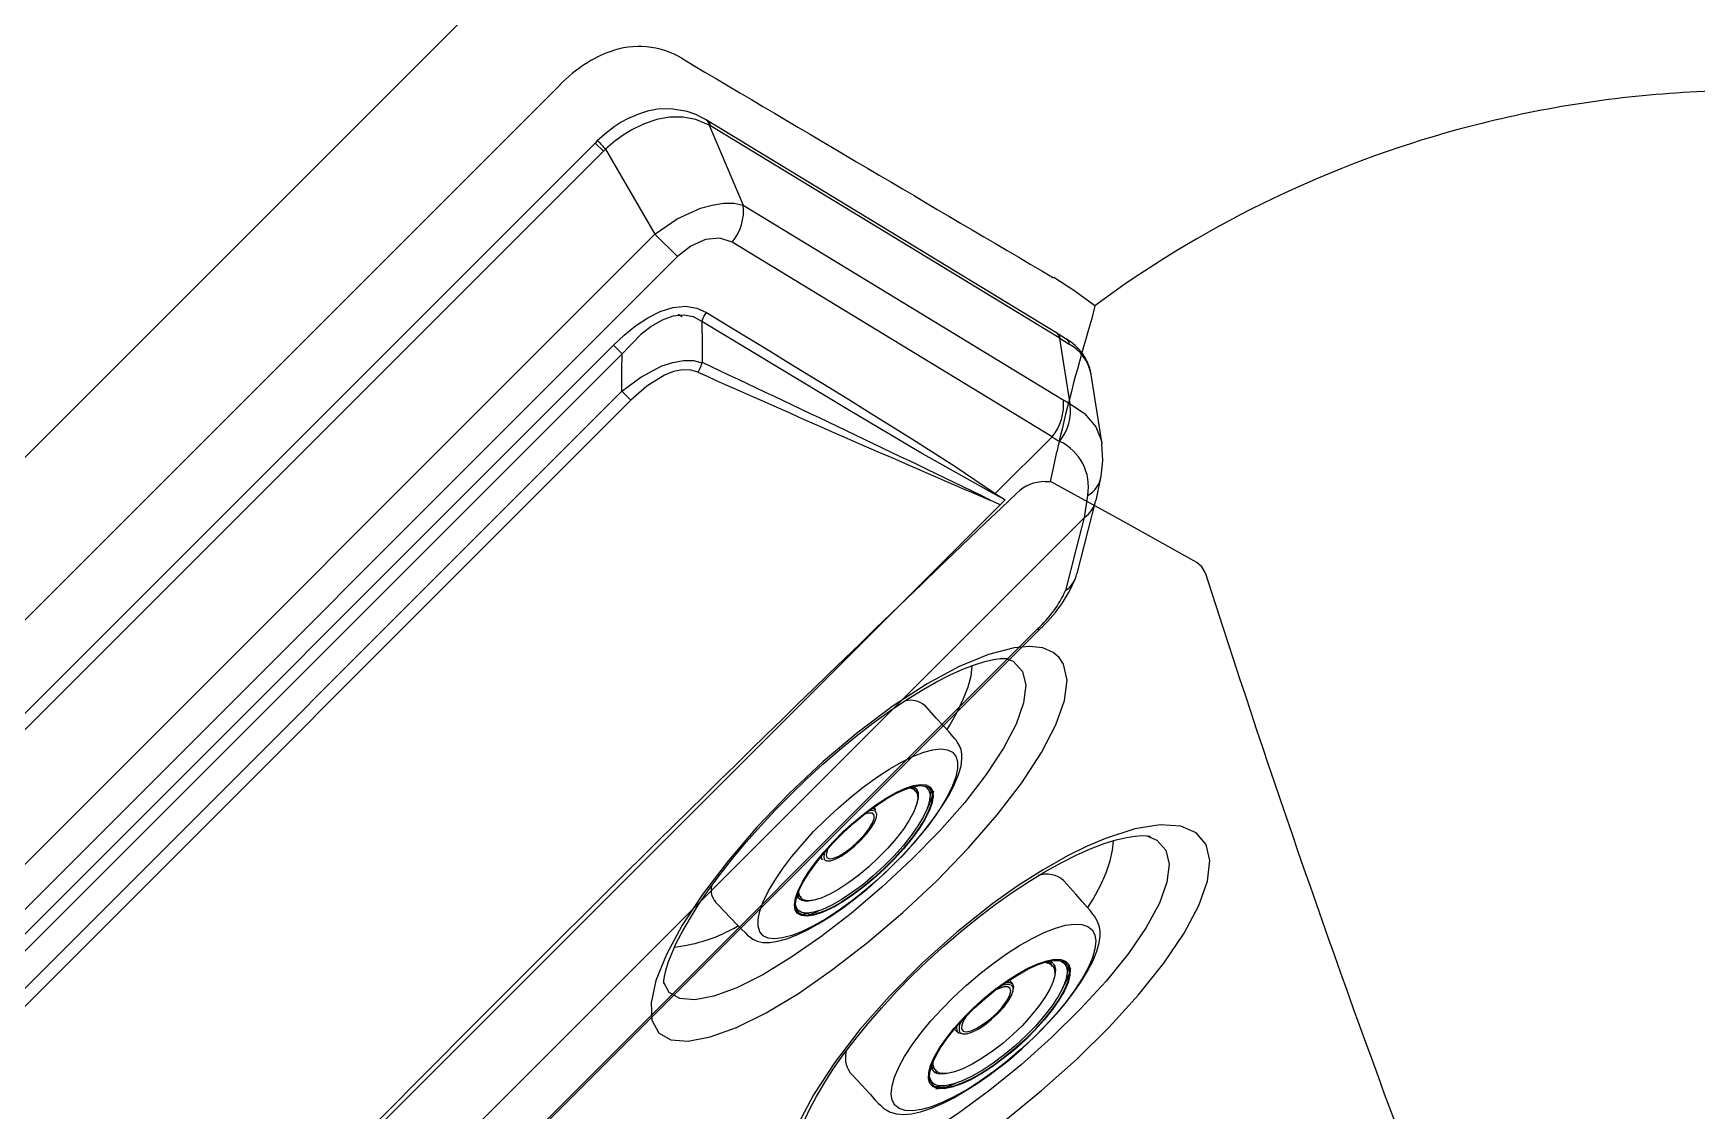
# Model space of a CAD drawing. Extents: x 413 to 494, y 628 to 766.
# Drawn here: x 421.64 to 432.08, y 711.72 to 718.48 of the extents above; entities that cross this region are included whole.
import ezdxf

# ---------------------------------------------------------------- set-up
doc = ezdxf.new("R2010")
doc.units = 0
doc.header["$MEASUREMENT"] = 0
for name, color, linetype in [('1', 4, 'Continuous'), ('BDIM_CYAN', 4, 'Continuous'), ('BDIM_GREEN', 3, 'Continuous'), ('BDIM_YELLOW', 2, 'Continuous')]:
    doc.layers.add(name, color=color, linetype=linetype)

# ---------------------------------------------------------------- blocks, each defined once
blk = doc.blocks.new('PILLOW')
at = {"layer": 'BDIM_GREEN', "linetype": 'Continuous', "lineweight": 25}
for p, q in [((9.704, -3.133), (9.694, -3.127)), ((11.893, -4.465), (9.704, -3.133)), ((9.716, -3.162), (9.93, -3.665)), ((9.725, -3.167), (9.716, -3.162)), ((11.914, -4.499), (9.725, -3.167)), ((9.001, -3.275), (3.275, -9.001)), ((9.052, -3.326), (3.326, -9.052)), ((9.016, -3.26), (9.001, -3.275)), ((9.066, -3.313), (9.376, -3.847)), ((9.93, -3.665), (11.939, -4.887)), ((3.847, -9.376), (9.376, -3.847)), ((9.376, -3.847), (9.517, -3.988)), ((11.869, -5.119), (9.86, -3.897)), ((9.517, -3.988), (3.988, -9.517)), ((9.522, -4.349), (9.547, -4.364)), ((11.898, -4.468), (11.893, -4.465)), ((11.958, -4.506), (11.898, -4.468)), ((4.545, -9.115), (9.115, -4.545)), ((9.169, -4.599), (9.115, -4.545)), ((11.918, -4.502), (11.914, -4.499)), ((11.982, -4.912), (11.918, -4.502)), ((11.977, -4.54), (11.918, -4.502)), ((9.169, -4.599), (4.599, -9.169)), ((12.183, -5.166), (12.111, -4.715)), ((4.833, -9.168), (9.168, -4.833)), ((9.225, -4.89), (4.89, -9.225)), ((9.225, -4.89), (9.168, -4.833)), ((11.512, -5.475), (11.869, -5.119)), ((12.145, -5.519), (12.177, -5.366)), ((11.543, -5.546), (11.479, -5.517)), ((11.574, -5.515), (11.508, -5.48)), ((11.512, -5.475), (11.574, -5.515)), ((11.574, -5.515), (11.543, -5.546)), ((12.026, -5.978), (12.144, -5.52)), ((12.072, -5.626), (12.093, -5.488)), ((11.543, -5.546), (5.546, -11.543)), ((12.072, -5.626), (5.626, -12.072)), ((11.78, -6.323), (6.323, -11.78)), ((6.331, -11.787), (11.787, -6.331)), ((11.785, -6.328), (11.784, -6.328)), ((3.275, -9.001), (3.26, -9.016)), ((3.275, -9.001), (3.275, -9.001)), ((3.847, -9.376), (3.313, -9.066)), ((4.599, -9.169), (4.545, -9.115)), ((4.89, -9.225), (4.833, -9.168)), ((3.988, -9.517), (3.847, -9.376)), ((3.127, -9.694), (3.133, -9.704)), ((3.133, -9.704), (4.465, -11.893)), ((3.665, -9.93), (3.162, -9.715)), ((3.162, -9.715), (3.167, -9.725)), ((3.167, -9.725), (4.499, -11.914)), ((3.897, -9.86), (5.119, -11.869)), ((4.887, -11.939), (3.665, -9.93)), ((5.517, -11.479), (5.546, -11.543)), ((5.119, -11.869), (5.475, -11.512)), ((5.516, -11.574), (5.475, -11.512)), ((5.48, -11.508), (5.516, -11.574)), ((5.546, -11.543), (5.516, -11.574)), ((6.328, -11.784), (6.328, -11.785)), ((4.465, -11.893), (4.468, -11.898)), ((4.468, -11.898), (4.506, -11.958)), ((4.499, -11.914), (4.502, -11.918)), ((4.912, -11.982), (4.502, -11.918)), ((4.502, -11.918), (4.54, -11.977)), ((4.715, -12.111), (5.166, -12.183)), ((5.488, -12.093), (5.626, -12.072)), ((5.52, -12.144), (5.978, -12.026)), ((5.366, -12.177), (5.519, -12.145))]:
    blk.add_line(p, q, dxfattribs=at)
at = {"layer": 'BDIM_GREEN', "linetype": 'Continuous', "lineweight": 25, "flags": 128}
for points in [[(9.694, -3.127), (9.633, -3.097), (9.577, -3.077), (9.475, -3.06), (9.392, -3.063), (9.328, -3.076), (9.273, -3.093), (9.204, -3.123), (9.164, -3.145), (9.12, -3.174), (9.071, -3.211), (9.016, -3.26)], [(9.716, -3.162), (9.633, -3.127), (9.55, -3.112), (9.467, -3.113), (9.387, -3.128), (9.309, -3.154), (9.231, -3.192), (9.177, -3.225), (9.123, -3.264), (9.066, -3.313)], [(9.001, -3.275), (9.009, -3.267), (9.016, -3.26)], [(9.066, -3.313), (9.058, -3.32), (9.052, -3.326)], [(9.376, -3.847), (9.516, -3.751), (9.662, -3.685), (9.735, -3.665), (9.806, -3.653), (9.872, -3.653), (9.93, -3.665)], [(9.86, -3.897), (9.784, -3.872), (9.693, -3.881), (9.601, -3.922), (9.517, -3.988)], [(9.115, -4.545), (9.182, -4.481), (9.254, -4.423), (9.33, -4.373), (9.409, -4.333), (9.489, -4.307), (9.567, -4.3), (9.638, -4.311), (9.7, -4.338)], [(9.671, -4.395), (9.617, -4.366), (9.556, -4.355), (9.489, -4.362), (9.421, -4.387), (9.353, -4.427), (9.288, -4.477), (9.169, -4.599)], [(9.671, -4.395), (9.683, -4.365), (9.7, -4.338)], [(9.7, -4.338), (9.85, -4.43), (9.982, -4.511), (10.098, -4.582), (10.217, -4.654), (10.35, -4.737), (10.477, -4.815), (10.596, -4.888), (10.733, -4.973), (10.993, -5.135), (11.259, -5.304), (11.512, -5.475)], [(9.671, -4.395), (9.672, -4.54), (9.673, -4.654)], [(11.508, -5.48), (11.044, -5.22), (10.586, -4.947), (10.128, -4.672), (9.671, -4.395)], [(9.168, -4.833), (9.168, -4.702), (9.169, -4.599)], [(9.168, -4.833), (9.288, -4.744), (9.419, -4.674), (9.488, -4.652), (9.555, -4.64), (9.617, -4.641), (9.673, -4.654)], [(9.646, -4.714), (9.6, -4.7), (9.548, -4.699), (9.492, -4.71), (9.435, -4.732), (9.325, -4.801), (9.225, -4.89)], [(9.646, -4.714), (9.662, -4.685), (9.673, -4.654)], [(12.177, -5.367), (12.188, -5.267), (12.182, -5.163)], [(11.954, -6.084), (12.02, -5.828), (12.072, -5.626)], [(3.26, -9.016), (3.201, -9.085), (3.155, -9.148), (3.121, -9.209), (3.085, -9.297), (3.065, -9.383), (3.06, -9.467), (3.07, -9.548), (3.093, -9.624), (3.127, -9.694)], [(3.313, -9.066), (3.264, -9.123), (3.225, -9.177), (3.192, -9.231), (3.154, -9.309), (3.128, -9.387), (3.113, -9.467), (3.112, -9.55), (3.127, -9.633), (3.162, -9.715)], [(3.26, -9.016), (3.268, -9.007), (3.275, -9.001)], [(3.326, -9.052), (3.319, -9.06), (3.313, -9.066)], [(4.338, -9.7), (4.311, -9.638), (4.3, -9.567), (4.307, -9.489), (4.318, -9.449), (4.333, -9.409), (4.371, -9.333), (4.422, -9.255), (4.545, -9.115)], [(4.599, -9.169), (4.477, -9.288), (4.427, -9.353), (4.387, -9.421), (4.362, -9.49), (4.355, -9.557), (4.367, -9.618), (4.395, -9.671)], [(4.599, -9.169), (4.73, -9.168), (4.833, -9.168)], [(4.654, -9.673), (4.641, -9.618), (4.64, -9.555), (4.652, -9.488), (4.675, -9.419), (4.744, -9.287), (4.833, -9.168)], [(4.89, -9.225), (4.822, -9.299), (4.764, -9.378), (4.72, -9.462), (4.698, -9.561), (4.714, -9.646)], [(3.665, -9.93), (3.653, -9.872), (3.653, -9.806), (3.665, -9.735), (3.685, -9.662), (3.751, -9.516), (3.847, -9.376)], [(3.988, -9.517), (3.922, -9.601), (3.881, -9.693), (3.872, -9.784), (3.897, -9.86)], [(4.395, -9.671), (4.365, -9.683), (4.338, -9.7)], [(5.475, -11.512), (5.381, -11.376), (5.29, -11.237), (5.195, -11.088), (5.105, -10.946), (5.014, -10.799), (4.923, -10.653), (4.847, -10.53), (4.742, -10.359), (4.622, -10.164), (4.488, -9.945), (4.338, -9.7)], [(4.654, -9.673), (4.509, -9.672), (4.395, -9.671)], [(4.395, -9.671), (4.672, -10.128), (4.947, -10.586), (5.22, -11.044), (5.48, -11.508)], [(4.714, -9.646), (4.682, -9.664), (4.654, -9.673)], [(5.517, -11.479), (5.082, -10.578), (4.654, -9.673)], [(4.714, -9.646), (5.119, -10.56), (5.317, -11.02), (5.385, -11.177), (5.412, -11.24), (5.415, -11.248), (5.416, -11.249), (5.416, -11.249), (5.416, -11.249), (5.416, -11.25), (5.517, -11.479)], [(5.626, -12.072), (5.883, -12.006), (6.085, -11.954)], [(5.163, -12.182), (5.267, -12.188), (5.367, -12.177)]]:
    blk.add_lwpolyline(points, dxfattribs=at)
at = {"layer": 'BDIM_GREEN', "linetype": 'Continuous', "lineweight": 25}
for centre, radius, start, end in [((9.618, -3.697), 0.314, 320.5112, 5.8722), ((11.799, -4.783), 0.32, 10.8947, 60.1159), ((-51.625, -135.383), 144.387, 64.08404, 64.87827), ((69.735, 129.954), 147.466, 245.95343, 246.73099), ((11.627, -4.919), 0.314, 320.5112, 5.8722), ((11.673, -4.954), 0.311, 321.3803, 7.8233), ((11.78, -5.434), 0.317, 350.3412, 64.5617), ((11.647, -5.59), 0.177, 139.5161, 141.4532), ((11.192, -5.669), 0.89, 311.9782, 337.62), ((11.302, -5.792), 0.714, 311.9718, 335.8418), ((-2.211, -14.781), 7.948, 45.9728, 46.4965), ((3.697, -9.618), 0.314, 264.1278, 309.4888), ((5.59, -11.647), 0.177, 128.5468, 130.4839), ((5.664, -11.184), 0.898, 290.3763, 317.8693), ((5.793, -11.303), 0.712, 294.1309, 318.0554), ((4.919, -11.626), 0.314, 264.1278, 309.4888), ((4.783, -11.798), 0.32, 209.8963, 259.0441), ((4.954, -11.674), 0.311, 262.1449, 308.6514), ((5.435, -11.779), 0.318, 205.61, 279.4841)]:
    blk.add_arc(centre, radius, start, end, dxfattribs=at)
for centre, major_axis, ratio, start_param, end_param in [((11.789, -3.287), (-0.737, 1.695), 0.480619, 2.543345, 2.582873), ((11.594, -3.394), (-0.951, 1.851), 0.433377, 2.49452, 2.534048), ((3.394, -11.594), (1.851, -0.951), 0.433377, 0.607543, 0.647072), ((3.287, -11.789), (1.695, -0.737), 0.480619, 0.558719, 0.598248)]:
    blk.add_ellipse(centre, major_axis=major_axis, ratio=ratio, start_param=start_param, end_param=end_param, dxfattribs=at)
at = {"layer": 'BDIM_YELLOW', "linetype": 'Continuous', "lineweight": 25}
for p, q in [((9.052, -3.326), (9.001, -3.275)), ((11.784, -6.328), (11.78, -6.323)), ((3.326, -9.052), (3.275, -9.001)), ((6.323, -11.78), (6.328, -11.784))]:
    blk.add_line(p, q, dxfattribs=at)
at = {"layer": 'BDIM_YELLOW', "linetype": 'Continuous', "lineweight": 25, "flags": 128}
for points in [[(11.982, -4.912), (12.073, -4.974), (12.143, -5.056), (12.179, -5.145), (12.18, -5.164)], [(5.164, -12.18), (5.145, -12.179), (5.056, -12.143), (5, -12.1), (4.95, -12.042), (4.912, -11.982)]]:
    blk.add_lwpolyline(points, dxfattribs=at)
at = {"layer": 'BDIM_YELLOW', "linetype": 'Continuous', "lineweight": 25}
for centre, radius, start, end in [((9.677, -3.162), 0.0387, 0.9039, 64.0123), ((9.679, -3.172), 0.0462, 5.662, 57.1058), ((16.35, 3.718), 10.124, 223.5865, 223.9882), ((11.876, -4.499), 0.0381, 0.4034, 63.3934), ((11.881, -4.502), 0.0379, 0.264, 63.4702), ((11.939, -4.539), 0.0381, 359.711, 61.0066), ((11.85, -4.774), 0.267, 11.7786, 61.3916), ((12.009, -5.341), 0.169, 299.7, 351.1639), ((11.976, -5.485), 0.17, 304.4318, 348.7936), ((11.858, -5.944), 0.17, 304.3498, 348.6534), ((3.162, -9.677), 0.0387, 205.9856, 269.098), ((3.167, -9.687), 0.038, 206.3141, 269.636), ((4.499, -11.876), 0.0379, 206.4423, 269.661), ((4.502, -11.881), 0.0379, 206.5511, 269.735), ((4.54, -11.939), 0.0382, 209.1215, 270.1613), ((4.774, -11.849), 0.267, 208.6378, 258.1925), ((5.944, -11.858), 0.17, 281.3464, 325.6506), ((5.341, -12.009), 0.169, 278.8333, 330.2995), ((5.485, -11.976), 0.17, 281.2061, 325.5685)]:
    blk.add_arc(centre, radius, start, end, dxfattribs=at)
blk = doc.blocks.new('2018 BEAM (110V)')
at = {"layer": 'BDIM_CYAN'}
for p, q in [((11.313, 75.467), (4.921, 69.075)), ((11.565, 74.698), (5.69, 68.823)), ((20.088, 74.714), (18.699, 74.651)), ((15.103, 73.439), (14.92, 73.308)), ((14.608, 72.205), (14.642, 72.205)), ((14.354, 71.095), (14.372, 71.089)), ((14.372, 71.089), (14.375, 71.088)), ((14.377, 71.092), (14.376, 71.093)), ((12.214, 69.055), (12.216, 69.052)), ((12.247, 68.997), (12.216, 69.056))]:
    blk.add_line(p, q, dxfattribs=at)
at = {"layer": 'BDIM_CYAN', "flags": 128}
for points in [[(14.92, 73.308), (14.795, 73.4), (14.662, 73.485)], [(14.92, 73.308), (14.901, 73.228), (14.877, 73.145)], [(14.642, 72.205), (14.662, 72.299), (14.682, 72.392)], [(15.56, 71.697), (15.096, 71.957), (14.642, 72.205)], [(15.612, 71.633), (15.592, 71.67), (15.56, 71.697)], [(12.181, 68.746), (12.182, 68.745), (12.258, 68.701), (12.367, 68.692), (12.505, 68.718), (12.67, 68.777), (12.856, 68.87), (13.059, 68.992), (13.274, 69.141), (13.494, 69.311), (13.715, 69.499), (13.928, 69.699), (14.127, 69.905), (14.308, 70.112), (14.462, 70.313), (14.586, 70.503), (14.676, 70.677), (14.73, 70.83), (14.746, 70.958), (14.724, 71.058), (14.697, 71.1), (14.659, 71.132), (14.593, 71.16), (14.51, 71.169), (14.413, 71.161), (14.252, 71.119), (14.069, 71.044), (13.867, 70.935), (13.654, 70.797), (13.434, 70.632), (13.214, 70.447), (13.001, 70.247), (12.801, 70.038), (12.62, 69.826), (12.461, 69.618), (12.33, 69.419), (12.231, 69.235), (12.165, 69.072), (12.134, 68.933), (12.14, 68.824), (12.181, 68.746)], [(12.215, 69.053), (12.215, 69.056), (12.215, 69.071), (12.219, 69.098), (12.227, 69.136), (12.242, 69.185), (12.265, 69.243), (12.295, 69.311), (12.334, 69.385), (12.381, 69.466), (12.435, 69.552), (12.497, 69.643), (12.568, 69.738), (12.646, 69.838), (12.731, 69.94), (12.821, 70.042), (12.915, 70.144), (13.013, 70.243), (13.112, 70.339), (13.213, 70.431), (13.317, 70.521), (13.422, 70.606), (13.527, 70.688), (13.632, 70.764), (13.734, 70.832), (13.833, 70.894), (13.926, 70.947), (14.012, 70.991), (14.092, 71.027), (14.164, 71.055), (14.229, 71.075), (14.283, 71.088), (14.326, 71.094), (14.356, 71.095), (14.373, 71.093), (14.377, 71.093)], [(14.375, 71.088), (14.408, 71.077), (14.467, 71.013), (14.486, 70.926), (14.473, 70.815), (14.426, 70.682), (14.347, 70.531), (14.238, 70.366), (14.103, 70.191), (13.945, 70.011), (13.77, 69.832), (13.584, 69.658), (13.391, 69.494), (13.199, 69.346), (13.011, 69.216), (12.835, 69.109), (12.672, 69.027), (12.529, 68.974), (12.409, 68.951), (12.314, 68.959), (12.247, 68.997), (12.247, 68.997)], [(13.993, 70.648), (14.009, 70.675), (14.057, 70.761), (14.096, 70.842), (14.124, 70.917), (14.143, 70.985), (14.151, 71.046), (14.151, 71.052)], [(14.362, 68.198), (14.586, 68.381), (14.805, 68.577), (15.01, 68.78), (15.195, 68.983), (15.353, 69.182), (15.48, 69.37), (15.573, 69.544), (15.627, 69.696), (15.642, 69.826), (15.618, 69.927), (15.557, 70), (15.46, 70.041), (15.331, 70.049), (15.171, 70.024), (14.987, 69.965), (14.871, 69.915), (14.749, 69.855), (14.596, 69.768), (14.439, 69.668), (14.28, 69.556), (14.054, 69.377), (13.836, 69.181), (13.631, 68.975), (13.445, 68.764), (13.285, 68.556), (13.153, 68.355), (13.055, 68.169)], [(13.1, 68.199), (13.132, 68.268), (13.172, 68.344), (13.22, 68.425), (13.276, 68.513), (13.341, 68.606), (13.415, 68.702), (13.495, 68.801), (13.582, 68.902), (13.674, 69.003), (13.771, 69.102), (13.871, 69.198), (13.974, 69.291), (14.079, 69.381), (14.186, 69.467), (14.294, 69.549), (14.402, 69.626), (14.509, 69.696), (14.613, 69.759), (14.713, 69.814), (14.808, 69.862), (14.897, 69.901), (14.978, 69.932), (15.053, 69.955), (15.118, 69.971), (15.173, 69.979), (15.217, 69.982), (15.247, 69.981), (15.264, 69.978), (15.268, 69.977), (15.268, 69.977)], [(15.246, 69.981), (15.31, 69.954), (15.365, 69.891), (15.386, 69.803), (15.372, 69.69), (15.325, 69.558), (15.243, 69.406), (15.131, 69.243), (14.991, 69.069), (14.829, 68.892), (14.649, 68.715), (14.457, 68.544), (14.26, 68.384), (14.062, 68.238), (13.87, 68.111), (13.688, 68.006)], [(14.876, 69.531), (14.909, 69.584), (14.955, 69.669), (14.991, 69.749), (15.017, 69.823), (15.032, 69.89), (15.037, 69.95), (15.037, 69.952)]]:
    blk.add_lwpolyline(points, dxfattribs=at)
at = {"layer": 'BDIM_CYAN'}
for centre, radius, start, end in [((12.059, 74.413), 0.523, 59.2279, 110.3961), ((274.813, 517.078), 514.251, 239.30789, 239.6099), ((19.017, 67.779), 6.879, 92.6551, 104.0369), ((19.02, 67.761), 6.898, 104.019, 124.5989), ((25.546, 69.975), 11.13, 163.4528, 167.4581), ((14.61, 71.948), 0.257, 90.4452, 134.4151), ((140.872, -60.486), 183.235, 133.63433, 136.36496), ((93.75, 96.662), 82.048, 197.76122, 200.33862), ((12.175, 70.265), 0.988, 276.1922, 300.6003)]:
    blk.add_arc(centre, radius, start, end, dxfattribs=at)
blk.add_ellipse((11.912, 73.489), major_axis=(0.221, 1.44), ratio=0.581848, start_param=0.29905, end_param=0.670516, dxfattribs=at)
at = {"layer": 'BDIM_GREEN', "linetype": 'Continuous', "lineweight": 25}
for p, q in [((13.779, 70.289), (13.785, 70.279)), ((13.885, 70.208), (13.893, 70.262)), ((13.546, 70.145), (13.532, 70.16)), ((13.197, 69.845), (13.21, 69.83)), ((13.062, 69.6), (13.052, 69.606)), ((13.09, 69.579), (13.066, 69.582)), ((13.072, 69.49), (13.126, 69.496)), ((14.744, 69.098), (14.755, 69.154)), ((14.403, 69.053), (14.383, 69.075)), ((14.04, 68.768), (14.06, 68.746)), ((13.924, 68.497), (13.911, 68.5)), ((13.92, 68.407), (13.977, 68.412)), ((13.937, 68.496), (13.924, 68.497))]:
    blk.add_line(p, q, dxfattribs=at)
at = {"layer": 'BDIM_GREEN', "linetype": 'Continuous', "lineweight": 25, "flags": 128}
for points in [[(13.603, 69.748), (13.684, 69.827), (13.716, 69.86), (13.768, 69.916), (13.82, 69.976), (13.873, 70.041), (13.926, 70.114), (13.973, 70.183), (14.009, 70.244), (14.04, 70.306), (14.065, 70.365), (14.08, 70.419), (14.086, 70.464), (14.085, 70.494), (14.08, 70.523), (14.069, 70.55), (14.059, 70.567), (14.049, 70.581), (14.04, 70.592), (14.021, 70.615), (14.002, 70.637), (13.968, 70.674), (13.925, 70.72), (13.852, 70.8)], [(13.23, 69.458), (13.154, 69.415), (13.083, 69.38), (13.018, 69.355), (12.96, 69.34), (12.91, 69.334), (12.869, 69.339), (12.838, 69.354), (12.817, 69.379), (12.806, 69.414), (12.806, 69.457), (12.817, 69.508), (12.838, 69.567), (12.87, 69.631), (12.911, 69.701), (12.961, 69.775), (13.019, 69.851), (13.084, 69.929), (13.155, 70.007), (13.231, 70.083), (13.31, 70.157), (13.392, 70.227), (13.474, 70.292), (13.555, 70.351), (13.634, 70.402), (13.71, 70.445), (13.781, 70.48), (13.846, 70.505), (13.904, 70.521), (13.954, 70.526), (13.995, 70.521), (14.027, 70.506), (14.048, 70.481), (14.058, 70.447), (14.058, 70.403), (14.047, 70.352), (14.026, 70.294), (13.995, 70.229), (13.954, 70.159), (13.904, 70.085), (13.845, 70.009), (13.78, 69.931), (13.709, 69.853), (13.633, 69.777), (13.554, 69.703), (13.473, 69.633), (13.391, 69.568), (13.309, 69.51), (13.23, 69.458)], [(13.329, 69.562), (13.267, 69.527), (13.209, 69.5), (13.157, 69.483), (13.114, 69.476), (13.079, 69.48), (13.053, 69.493), (13.038, 69.516), (13.034, 69.548), (13.04, 69.589), (13.057, 69.637), (13.084, 69.692), (13.121, 69.751), (13.166, 69.814), (13.219, 69.878), (13.277, 69.943), (13.341, 70.007), (13.408, 70.067), (13.476, 70.124), (13.544, 70.174), (13.61, 70.218), (13.673, 70.253), (13.731, 70.28), (13.782, 70.297), (13.826, 70.304), (13.861, 70.3), (13.886, 70.287), (13.901, 70.264), (13.906, 70.231), (13.899, 70.191), (13.883, 70.142), (13.855, 70.088), (13.819, 70.029), (13.774, 69.966), (13.721, 69.902), (13.662, 69.837), (13.599, 69.773), (13.532, 69.712), (13.464, 69.656), (13.396, 69.606), (13.329, 69.562)], [(13.333, 69.566), (13.271, 69.531), (13.214, 69.505), (13.164, 69.488), (13.121, 69.481), (13.086, 69.485), (13.061, 69.498), (13.047, 69.521), (13.042, 69.553), (13.048, 69.593), (13.065, 69.64), (13.092, 69.694), (13.128, 69.752), (13.172, 69.814), (13.224, 69.877), (13.282, 69.941), (13.344, 70.004), (13.41, 70.063), (13.477, 70.119), (13.544, 70.168), (13.609, 70.211), (13.671, 70.246), (13.728, 70.272), (13.779, 70.289), (13.822, 70.296), (13.856, 70.292), (13.881, 70.279), (13.896, 70.257), (13.9, 70.225), (13.894, 70.185), (13.877, 70.137), (13.851, 70.084), (13.815, 70.025), (13.77, 69.964), (13.718, 69.9), (13.661, 69.836), (13.598, 69.774), (13.532, 69.714), (13.465, 69.659), (13.398, 69.609), (13.333, 69.566)], [(13.754, 70.282), (13.767, 70.28), (13.791, 70.269), (13.805, 70.247), (13.808, 70.217), (13.801, 70.178), (13.783, 70.132), (13.755, 70.08), (13.718, 70.023), (13.673, 69.964), (13.621, 69.904), (13.563, 69.845), (13.502, 69.787), (13.439, 69.734), (13.376, 69.687), (13.314, 69.646)], [(13.845, 70.295), (13.86, 70.288), (13.879, 70.268), (13.886, 70.239), (13.883, 70.201), (13.869, 70.155), (13.845, 70.102), (13.81, 70.044), (13.767, 69.982), (13.716, 69.918), (13.658, 69.853), (13.595, 69.79), (13.529, 69.729), (13.461, 69.672), (13.393, 69.622), (13.327, 69.578)], [(13.784, 70.289), (13.801, 70.276), (13.811, 70.251), (13.812, 70.218), (13.801, 70.177), (13.799, 70.172)], [(13.9, 70.21), (13.896, 70.19), (13.879, 70.142), (13.852, 70.088), (13.816, 70.029), (13.771, 69.967), (13.719, 69.903), (13.66, 69.838), (13.597, 69.775), (13.531, 69.715), (13.463, 69.659), (13.395, 69.608), (13.329, 69.565)], [(13.802, 70.274), (13.803, 70.271), (13.804, 70.25)], [(13.239, 69.823), (13.26, 69.824), (13.291, 69.835), (13.328, 69.854), (13.369, 69.882), (13.411, 69.916), (13.451, 69.954), (13.487, 69.993), (13.516, 70.032), (13.538, 70.068), (13.549, 70.098), (13.551, 70.114)], [(13.352, 69.878), (13.393, 69.908), (13.433, 69.945), (13.47, 69.983), (13.501, 70.022), (13.523, 70.058), (13.534, 70.088), (13.535, 70.11), (13.524, 70.122), (13.503, 70.124), (13.474, 70.116)], [(13.523, 70.153), (13.533, 70.152), (13.546, 70.145)], [(13.244, 69.9), (13.239, 69.888), (13.233, 69.862), (13.238, 69.845), (13.254, 69.837), (13.28, 69.841), (13.313, 69.854), (13.352, 69.878)], [(13.21, 69.83), (13.204, 69.842), (13.204, 69.853)], [(12.538, 69.565), (12.555, 69.548), (12.673, 69.425), (12.703, 69.394), (12.724, 69.373), (12.74, 69.358), (12.754, 69.347), (12.773, 69.333), (12.8, 69.32), (12.835, 69.312), (12.88, 69.311), (12.93, 69.319), (12.992, 69.336), (13.059, 69.363), (13.125, 69.395), (13.184, 69.428), (13.262, 69.476), (13.342, 69.531), (13.416, 69.587), (13.475, 69.634), (13.523, 69.675), (13.603, 69.748)], [(14.461, 68.643), (14.543, 68.72), (14.575, 68.752), (14.627, 68.806), (14.682, 68.866), (14.737, 68.932), (14.788, 68.999), (14.836, 69.068), (14.875, 69.132), (14.909, 69.198), (14.933, 69.256), (14.948, 69.31), (14.954, 69.354), (14.953, 69.384), (14.948, 69.415), (14.937, 69.444), (14.927, 69.461), (14.917, 69.476), (14.908, 69.488), (14.89, 69.511), (14.871, 69.533), (14.84, 69.569), (14.8, 69.614), (14.726, 69.698)], [(13.327, 69.578), (13.265, 69.543), (13.207, 69.517), (13.157, 69.501), (13.114, 69.495), (13.08, 69.499), (13.056, 69.514), (13.043, 69.539), (13.042, 69.541)], [(13.168, 69.579), (13.149, 69.574), (13.11, 69.569), (13.08, 69.574), (13.059, 69.589), (13.051, 69.603)], [(13.314, 69.646), (13.256, 69.614), (13.203, 69.59), (13.157, 69.576), (13.119, 69.572), (13.09, 69.579), (13.07, 69.595), (13.062, 69.621), (13.061, 69.63)], [(13.729, 68.257), (13.692, 68.269), (13.664, 68.291), (13.648, 68.322), (13.642, 68.362), (13.647, 68.411), (13.663, 68.466), (13.69, 68.528), (13.726, 68.596), (13.773, 68.668), (13.828, 68.742), (13.891, 68.819), (13.961, 68.895), (14.036, 68.971), (14.115, 69.044), (14.198, 69.114), (14.281, 69.18), (14.365, 69.239), (14.448, 69.292), (14.527, 69.337), (14.603, 69.374), (14.673, 69.401), (14.736, 69.419), (14.792, 69.427), (14.839, 69.425), (14.876, 69.412), (14.903, 69.391), (14.92, 69.359), (14.926, 69.319), (14.921, 69.271), (14.905, 69.215), (14.878, 69.153), (14.841, 69.085), (14.795, 69.014), (14.74, 68.939), (14.677, 68.863), (14.607, 68.786), (14.532, 68.71), (14.452, 68.637), (14.37, 68.567), (14.286, 68.501), (14.203, 68.442), (14.12, 68.389), (14.04, 68.344), (13.965, 68.308), (13.895, 68.28), (13.832, 68.263), (13.776, 68.255), (13.729, 68.257)], [(13.935, 68.394), (13.905, 68.405), (13.884, 68.426), (13.875, 68.456), (13.877, 68.494), (13.889, 68.54), (13.912, 68.592), (13.945, 68.649), (13.988, 68.711), (14.038, 68.774), (14.096, 68.838), (14.159, 68.901), (14.226, 68.961), (14.295, 69.018), (14.365, 69.069), (14.434, 69.113), (14.5, 69.15), (14.562, 69.178), (14.618, 69.197), (14.666, 69.206), (14.706, 69.205), (14.736, 69.194), (14.756, 69.174), (14.766, 69.144), (14.764, 69.106), (14.752, 69.06), (14.729, 69.008), (14.695, 68.95), (14.653, 68.889), (14.602, 68.826), (14.545, 68.762), (14.482, 68.699), (14.415, 68.638), (14.345, 68.582), (14.275, 68.531), (14.207, 68.486), (14.141, 68.449), (14.079, 68.421), (14.023, 68.402), (13.975, 68.393), (13.935, 68.394)], [(13.942, 68.399), (13.912, 68.41), (13.893, 68.43), (13.883, 68.46), (13.885, 68.497), (13.897, 68.543), (13.92, 68.594), (13.952, 68.65), (13.994, 68.711), (14.044, 68.773), (14.101, 68.836), (14.163, 68.898), (14.229, 68.957), (14.297, 69.013), (14.366, 69.063), (14.434, 69.107), (14.499, 69.143), (14.559, 69.171), (14.614, 69.19), (14.662, 69.199), (14.701, 69.198), (14.731, 69.187), (14.751, 69.167), (14.76, 69.137), (14.758, 69.099), (14.746, 69.054), (14.723, 69.003), (14.691, 68.946), (14.649, 68.886), (14.599, 68.824), (14.543, 68.761), (14.48, 68.699), (14.415, 68.64), (14.346, 68.584), (14.277, 68.534), (14.21, 68.49), (14.145, 68.454), (14.084, 68.426), (14.029, 68.407), (13.981, 68.398), (13.942, 68.399)], [(14.701, 69.198), (14.705, 69.196), (14.73, 69.18), (14.744, 69.155), (14.747, 69.12), (14.739, 69.077), (14.72, 69.027), (14.69, 68.972), (14.651, 68.912), (14.603, 68.85), (14.547, 68.786), (14.485, 68.723), (14.419, 68.662), (14.351, 68.605), (14.281, 68.553), (14.212, 68.507), (14.146, 68.47), (14.084, 68.441), (14.028, 68.422), (13.98, 68.412), (13.94, 68.413)], [(14.601, 69.187), (14.632, 69.182), (14.655, 69.166), (14.667, 69.141), (14.668, 69.108), (14.658, 69.066), (14.638, 69.018), (14.607, 68.965), (14.567, 68.909), (14.519, 68.85), (14.465, 68.791), (14.405, 68.733), (14.342, 68.678), (14.277, 68.628), (14.213, 68.584), (14.15, 68.547), (14.092, 68.518), (14.039, 68.499), (13.993, 68.489), (13.956, 68.49), (13.956, 68.49)], [(14.636, 69.195), (14.648, 69.189), (14.666, 69.169), (14.673, 69.141), (14.67, 69.104), (14.656, 69.06), (14.656, 69.06)], [(14.636, 69.195), (14.637, 69.194), (14.646, 69.179)], [(14.664, 69.173), (14.665, 69.161), (14.665, 69.147)], [(14.76, 69.1), (14.748, 69.059), (14.725, 69.007), (14.692, 68.95), (14.65, 68.89), (14.6, 68.827), (14.543, 68.763), (14.48, 68.701), (14.413, 68.641), (14.344, 68.584), (14.275, 68.533), (14.206, 68.489), (14.141, 68.453), (14.079, 68.425), (14.024, 68.406), (13.976, 68.397), (13.974, 68.397)], [(14.113, 68.751), (14.143, 68.757), (14.179, 68.773), (14.22, 68.798), (14.262, 68.83), (14.303, 68.866), (14.338, 68.905), (14.366, 68.942), (14.385, 68.976), (14.392, 69.004), (14.388, 69.023), (14.373, 69.033), (14.348, 69.032), (14.315, 69.021), (14.296, 69.012)], [(14.374, 69.048), (14.345, 69.043), (14.328, 69.037)], [(14.363, 69.061), (14.387, 69.061), (14.403, 69.052), (14.41, 69.033), (14.408, 69.019)], [(14.094, 68.737), (14.114, 68.738), (14.148, 68.749), (14.187, 68.768), (14.229, 68.795), (14.271, 68.829), (14.312, 68.866), (14.348, 68.905), (14.377, 68.943), (14.397, 68.978), (14.407, 69.008), (14.408, 69.024)], [(14.112, 68.848), (14.098, 68.825), (14.085, 68.794), (14.083, 68.77), (14.093, 68.755), (14.113, 68.751)], [(14.088, 68.737), (14.066, 68.741), (14.055, 68.755), (14.054, 68.779), (14.056, 68.787)], [(13.382, 68.496), (13.398, 68.479), (13.511, 68.356), (13.54, 68.324), (13.561, 68.302), (13.577, 68.287), (13.592, 68.273), (13.611, 68.26), (13.636, 68.246), (13.674, 68.235), (13.718, 68.231), (13.769, 68.236), (13.826, 68.249), (13.894, 68.272), (13.968, 68.303), (14.035, 68.337), (14.105, 68.377), (14.181, 68.425), (14.257, 68.478), (14.326, 68.53), (14.375, 68.569), (14.461, 68.643)], [(13.908, 68.518), (13.902, 68.521), (13.892, 68.53)], [(14.025, 68.495), (13.98, 68.486), (13.943, 68.487)]]:
    blk.add_lwpolyline(points, dxfattribs=at)
at = {"layer": 'BDIM_GREEN', "linetype": 'Continuous', "lineweight": 25}
for centre, radius, start, end in [((13.761, 70.691), 0.141, 50.1462, 102.9761), ((13.533, 70.337), 0.383, 331.0524, 348.7625), ((12.634, 69.643), 0.123, 169.1323, 218.8264), ((14.618, 69.578), 0.162, 48.0507, 109.4436), ((13.011, 70.047), 0.578, 285.175, 303.7696), ((12.988, 69.941), 0.475, 284.4168, 294.3423), ((14.355, 69.247), 0.425, 329.2196, 346.8894), ((14.146, 68.77), 0.0784, 142.3119, 195.3004), ((13.511, 68.587), 0.157, 162.0263, 214.947), ((13.948, 68.544), 0.0576, 194.4051, 264.888), ((13.965, 68.551), 0.0617, 171.092, 261.4113), ((13.946, 68.477), 0.0639, 189.6705, 264.7337), ((13.879, 68.79), 0.4, 276.1627, 294.9833)]:
    blk.add_arc(centre, radius, start, end, dxfattribs=at)
at = {"layer": 'BDIM_YELLOW', "linetype": 'Continuous', "lineweight": 25, "flags": 128}
for points in [[(13.768, 70.286), (13.78, 70.279), (13.793, 70.261)], [(13.551, 70.114), (13.55, 70.121), (13.541, 70.135), (13.522, 70.139), (13.499, 70.135)], [(13.223, 69.877), (13.218, 69.852), (13.222, 69.833), (13.236, 69.824), (13.239, 69.823)], [(13.079, 69.591), (13.061, 69.607), (13.056, 69.617)], [(14.622, 69.192), (14.644, 69.176), (14.653, 69.161)], [(14.408, 69.024), (14.407, 69.03), (14.395, 69.044), (14.374, 69.048)], [(14.071, 68.75), (14.073, 68.747), (14.089, 68.738), (14.094, 68.737)]]:
    blk.add_lwpolyline(points, dxfattribs=at)
at = {"layer": 'BDIM_YELLOW', "linetype": 'Continuous', "lineweight": 25}
for centre, radius, start, end in [((13.029, 70.002), 0.53, 280.2832, 304.4957), ((13.949, 68.556), 0.0532, 193.4774, 242.0413)]:
    blk.add_arc(centre, radius, start, end, dxfattribs=at)
at = {"layer": 'BDIM_YELLOW'}
blk.add_blockref('PILLOW', (2.783, 77.605), dxfattribs=at)

msp = doc.modelspace()

# ---------------------------------------------------------------- block references
at = {"layer": '1'}
msp.add_blockref('2018 BEAM (110V)', (413.383, 643.46), dxfattribs=at)

doc.saveas('drawing.dxf')
